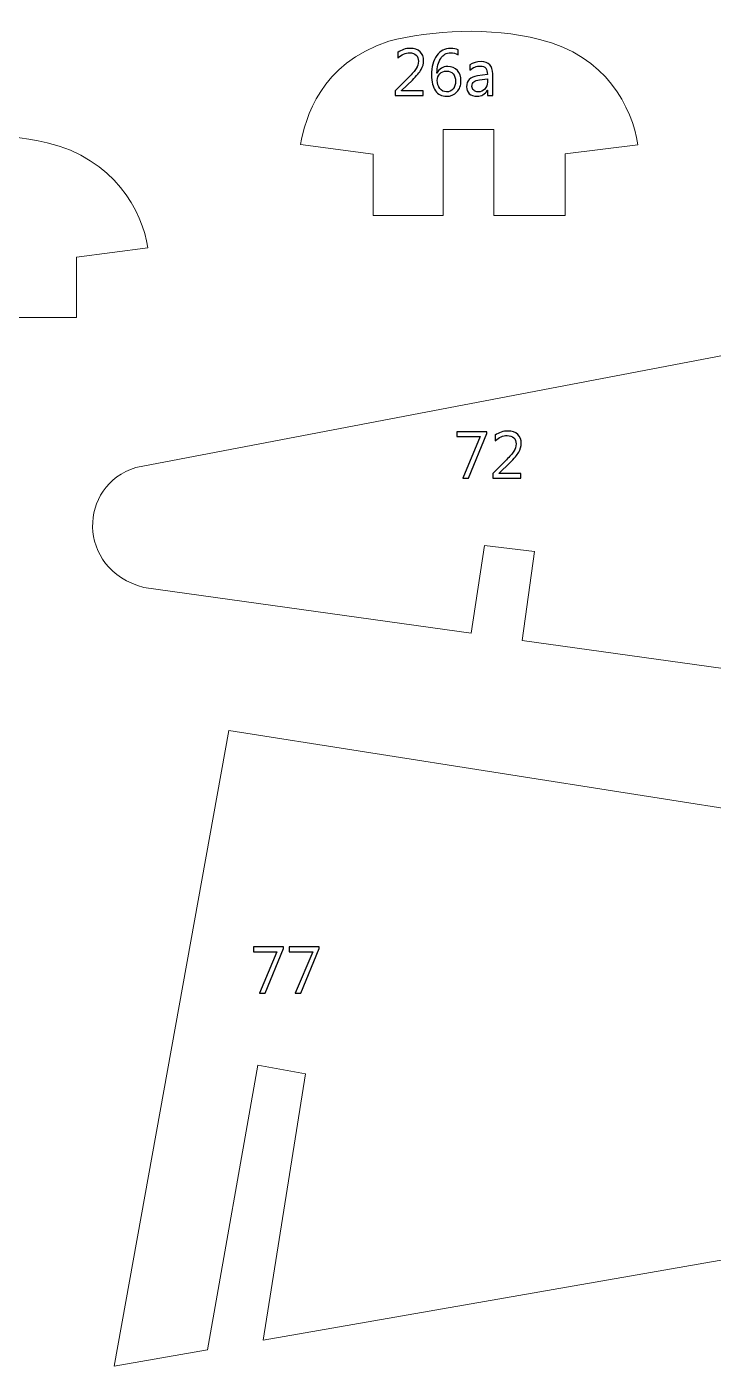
# Model space of a CAD drawing. Header units: centimetres. Extents: x -196 to 200, y -267 to 229.
# Drawn here: x -44.3 to -0.1, y -266.5 to -180.2 of the extents above; entities that cross this region are included whole.
import ezdxf

# ---------------------------------------------------------------- set-up
doc = ezdxf.new("R2010")
doc.units = ezdxf.units.CM
doc.header["$MEASUREMENT"] = 0
doc.layers.add('Camada 1', color=7, linetype='Continuous')
doc.layers.add('Camada 2', color=20, linetype='Continuous')

msp = doc.modelspace()

# ---------------------------------------------------------------- linework, layer by layer
at = {"layer": 'Camada 1', "lineweight": 9}
for points in [[(-17.448, -186.833), (-17.448, -186.833), (-14.177, -186.833), (-14.177, -186.833), (-14.177, -186.833), (-14.177, -186.833), (-14.18, -192.372), (-14.18, -192.372), (-14.18, -192.372), (-14.18, -192.372), (-9.596, -192.371), (-9.596, -192.371), (-9.596, -192.371), (-9.596, -192.371), (-9.593, -188.405), (-9.593, -188.405), (-9.593, -188.405), (-9.593, -188.405), (-4.907, -187.805), (-4.907, -187.805), (-4.907, -187.805), (-5.278, -185.411), (-6.933, -182.061), (-11.241, -181.025), (-11.241, -181.025), (-14.415, -180.206), (-18.162, -180.418), (-20.951, -181.139), (-20.951, -181.139), (-25.374, -182.569), (-26.319, -186.122), (-26.622, -187.789), (-26.622, -187.789), (-26.622, -187.789), (-21.96, -188.426), (-21.96, -188.426), (-21.96, -188.426), (-21.96, -188.426), (-21.959, -192.364), (-21.959, -192.364), (-21.959, -192.364), (-21.959, -192.364), (-17.448, -192.372), (-17.448, -192.372), (-17.448, -192.372), (-17.448, -192.372), (-17.448, -186.833), (-17.448, -186.833)], [(-48.916, -193.403), (-48.916, -193.403), (-45.645, -193.403), (-45.645, -193.403), (-45.645, -193.403), (-45.645, -193.403), (-45.647, -198.942), (-45.647, -198.942), (-45.647, -198.942), (-45.647, -198.942), (-41.063, -198.941), (-41.063, -198.941), (-41.063, -198.941), (-41.063, -198.941), (-41.06, -195.056), (-41.06, -195.056), (-41.06, -195.056), (-41.06, -195.056), (-36.455, -194.456), (-36.455, -194.456), (-36.455, -194.456), (-36.826, -192.061), (-38.642, -188.712), (-42.95, -187.676), (-42.95, -187.676), (-46.059, -186.986), (-49.387, -187.069), (-52.176, -187.79), (-52.176, -187.79), (-56.599, -189.22), (-57.705, -192.692), (-58.009, -194.36), (-58.009, -194.36), (-58.009, -194.36), (-53.427, -194.996), (-53.427, -194.996), (-53.427, -194.996), (-53.427, -194.996), (-53.427, -198.934), (-53.427, -198.934), (-53.427, -198.934), (-53.427, -198.934), (-48.915, -198.942), (-48.915, -198.942), (-48.915, -198.942), (-48.915, -198.942), (-48.916, -193.403), (-48.916, -193.403)], [(58.276, -190.381), (58.276, -190.381), (67.104, -230.847), (67.104, -230.847), (67.104, -230.847), (67.104, -230.847), (61.064, -229.999), (61.064, -229.999), (61.064, -229.999), (61.064, -229.999), (57.178, -211.882), (57.178, -211.882), (57.178, -211.882), (57.178, -211.882), (54.113, -212.531), (54.113, -212.531), (54.113, -212.531), (54.113, -212.531), (57.453, -229.495), (57.453, -229.495), (57.453, -229.495), (57.453, -229.495), (-12.355, -219.753), (-12.355, -219.753), (-12.355, -219.753), (-12.355, -219.753), (-11.562, -214.027), (-11.562, -214.027), (-11.562, -214.027), (-11.562, -214.027), (-14.783, -213.643), (-14.783, -213.643), (-14.783, -213.643), (-14.783, -213.643), (-15.642, -219.294), (-15.642, -219.294), (-15.642, -219.294), (-15.642, -219.294), (-36.729, -216.351), (-36.729, -216.351), (-36.729, -216.351), (-41.125, -215.139), (-40.944, -209.743), (-37.236, -208.614), (-37.236, -208.614), (-37.236, -208.614), (58.276, -190.381), (58.276, -190.381)], [(-31.251, -225.568), (-31.251, -225.568), (-38.638, -266.537), (-38.638, -266.537), (-38.638, -266.537), (-38.638, -266.537), (-32.631, -265.483), (-32.631, -265.483), (-32.631, -265.483), (-32.631, -265.483), (-29.39, -247.142), (-29.39, -247.142), (-29.39, -247.142), (-29.39, -247.142), (-26.303, -247.692), (-26.303, -247.692), (-26.303, -247.692), (-26.303, -247.692), (-29.04, -264.856), (-29.04, -264.856), (-29.04, -264.856), (-29.04, -264.856), (40.387, -252.727), (40.387, -252.727), (40.387, -252.727), (40.387, -252.727), (39.392, -246.999), (39.392, -246.999), (39.392, -246.999), (39.392, -246.999), (42.597, -246.505), (42.597, -246.505), (42.597, -246.505), (42.597, -246.505), (43.656, -252.156), (43.656, -252.156), (43.656, -252.156), (43.656, -252.156), (64.628, -248.492), (64.628, -248.492), (64.628, -248.492), (68.979, -247.128), (68.606, -241.71), (64.86, -240.698), (64.86, -240.698), (64.86, -240.698), (-31.251, -225.568), (-31.251, -225.568)]]:
    msp.add_open_spline(points, degree=3, knots=[0, 0, 0, 0, 0.076923, 0.076923, 0.076923, 0.076923, 0.153846, 0.153846, 0.153846, 0.153846, 0.230769, 0.230769, 0.230769, 0.230769, 0.307692, 0.307692, 0.307692, 0.307692, 0.384615, 0.384615, 0.384615, 0.384615, 0.461538, 0.461538, 0.461538, 0.461538, 0.538462, 0.538462, 0.538462, 0.538462, 0.615385, 0.615385, 0.615385, 0.615385, 0.692308, 0.692308, 0.692308, 0.692308, 0.769231, 0.769231, 0.769231, 0.769231, 0.846154, 0.846154, 0.846154, 0.846154, 1, 1, 1, 1], dxfattribs=at)
at = {"layer": 'Camada 2'}
for points, knots in [([(-18.726, -184.635), (-18.726, -184.635), (-20.527, -184.635), (-20.527, -184.635), (-20.527, -184.635), (-20.527, -184.635), (-20.527, -184.332), (-20.527, -184.332), (-20.527, -184.332), (-20.527, -184.332), (-19.656, -183.458), (-19.656, -183.458), (-19.656, -183.458), (-19.433, -183.236), (-19.275, -183.051), (-19.18, -182.903), (-19.18, -182.903), (-19.085, -182.755), (-19.037, -182.596), (-19.037, -182.428), (-19.037, -182.428), (-19.037, -182.256), (-19.086, -182.122), (-19.185, -182.028), (-19.185, -182.028), (-19.284, -181.933), (-19.424, -181.886), (-19.606, -181.886), (-19.606, -181.886), (-19.873, -181.886), (-20.128, -182), (-20.373, -182.228), (-20.373, -182.228), (-20.373, -182.228), (-20.373, -181.869), (-20.373, -181.869), (-20.373, -181.869), (-20.14, -181.687), (-19.868, -181.596), (-19.559, -181.596), (-19.559, -181.596), (-19.292, -181.596), (-19.082, -181.669), (-18.929, -181.813), (-18.929, -181.813), (-18.776, -181.957), (-18.7, -182.152), (-18.7, -182.395), (-18.7, -182.395), (-18.7, -182.586), (-18.753, -182.774), (-18.859, -182.957), (-18.859, -182.957), (-18.964, -183.14), (-19.154, -183.367), (-19.428, -183.638), (-19.428, -183.638), (-19.428, -183.638), (-20.117, -184.319), (-20.117, -184.319), (-20.117, -184.319), (-20.117, -184.319), (-20.117, -184.328), (-20.117, -184.328), (-20.117, -184.328), (-20.117, -184.328), (-18.726, -184.328), (-18.726, -184.328), (-18.726, -184.328), (-18.726, -184.328), (-18.726, -184.635), (-18.726, -184.635)], [0, 0, 0, 0, 0.052632, 0.052632, 0.052632, 0.052632, 0.105263, 0.105263, 0.105263, 0.105263, 0.157895, 0.157895, 0.157895, 0.157895, 0.210526, 0.210526, 0.210526, 0.210526, 0.263158, 0.263158, 0.263158, 0.263158, 0.315789, 0.315789, 0.315789, 0.315789, 0.368421, 0.368421, 0.368421, 0.368421, 0.421053, 0.421053, 0.421053, 0.421053, 0.473684, 0.473684, 0.473684, 0.473684, 0.526316, 0.526316, 0.526316, 0.526316, 0.578947, 0.578947, 0.578947, 0.578947, 0.631579, 0.631579, 0.631579, 0.631579, 0.684211, 0.684211, 0.684211, 0.684211, 0.736842, 0.736842, 0.736842, 0.736842, 0.789474, 0.789474, 0.789474, 0.789474, 0.842105, 0.842105, 0.842105, 0.842105, 0.894737, 0.894737, 0.894737, 0.894737, 1, 1, 1, 1]), ([(-16.481, -181.682), (-16.481, -181.682), (-16.481, -182.005), (-16.481, -182.005), (-16.481, -182.005), (-16.635, -181.926), (-16.797, -181.886), (-16.968, -181.886), (-16.968, -181.886), (-17.233, -181.886), (-17.445, -182.004), (-17.604, -182.241), (-17.604, -182.241), (-17.762, -182.477), (-17.842, -182.793), (-17.842, -183.189), (-17.842, -183.189), (-17.842, -183.189), (-17.834, -183.189), (-17.834, -183.189), (-17.834, -183.189), (-17.695, -182.907), (-17.467, -182.766), (-17.151, -182.766), (-17.151, -182.766), (-16.89, -182.766), (-16.683, -182.849), (-16.528, -183.017), (-16.528, -183.017), (-16.374, -183.184), (-16.297, -183.409), (-16.297, -183.69), (-16.297, -183.69), (-16.297, -183.983), (-16.385, -184.222), (-16.562, -184.408), (-16.562, -184.408), (-16.738, -184.594), (-16.962, -184.686), (-17.234, -184.686), (-17.234, -184.686), (-17.534, -184.686), (-17.77, -184.567), (-17.94, -184.328), (-17.94, -184.328), (-18.111, -184.089), (-18.196, -183.753), (-18.196, -183.32), (-18.196, -183.32), (-18.196, -182.796), (-18.085, -182.378), (-17.861, -182.066), (-17.861, -182.066), (-17.638, -181.753), (-17.343, -181.596), (-16.976, -181.596), (-16.976, -181.596), (-16.768, -181.596), (-16.603, -181.625), (-16.481, -181.682)], [0, 0, 0, 0, 0.0625, 0.0625, 0.0625, 0.0625, 0.125, 0.125, 0.125, 0.125, 0.1875, 0.1875, 0.1875, 0.1875, 0.25, 0.25, 0.25, 0.25, 0.3125, 0.3125, 0.3125, 0.3125, 0.375, 0.375, 0.375, 0.375, 0.4375, 0.4375, 0.4375, 0.4375, 0.5, 0.5, 0.5, 0.5, 0.5625, 0.5625, 0.5625, 0.5625, 0.625, 0.625, 0.625, 0.625, 0.6875, 0.6875, 0.6875, 0.6875, 0.75, 0.75, 0.75, 0.75, 0.8125, 0.8125, 0.8125, 0.8125, 0.875, 0.875, 0.875, 0.875, 1, 1, 1, 1]), ([(-14.253, -184.635), (-14.253, -184.635), (-14.594, -184.635), (-14.594, -184.635), (-14.594, -184.635), (-14.594, -184.635), (-14.594, -184.301), (-14.594, -184.301), (-14.594, -184.301), (-14.594, -184.301), (-14.603, -184.301), (-14.603, -184.301), (-14.603, -184.301), (-14.752, -184.558), (-14.97, -184.686), (-15.259, -184.686), (-15.259, -184.686), (-15.472, -184.686), (-15.639, -184.63), (-15.759, -184.517), (-15.759, -184.517), (-15.879, -184.404), (-15.939, -184.255), (-15.939, -184.069), (-15.939, -184.069), (-15.939, -183.67), (-15.704, -183.437), (-15.234, -183.372), (-15.234, -183.372), (-15.234, -183.372), (-14.594, -183.282), (-14.594, -183.282), (-14.594, -183.282), (-14.594, -182.918), (-14.741, -182.736), (-15.034, -182.736), (-15.034, -182.736), (-15.291, -182.736), (-15.523, -182.824), (-15.73, -183), (-15.73, -183), (-15.73, -183), (-15.73, -182.65), (-15.73, -182.65), (-15.73, -182.65), (-15.52, -182.517), (-15.279, -182.45), (-15.005, -182.45), (-15.005, -182.45), (-14.503, -182.45), (-14.253, -182.715), (-14.253, -183.246), (-14.253, -183.246), (-14.253, -183.246), (-14.253, -184.635), (-14.253, -184.635)], [0, 0, 0, 0, 0.066667, 0.066667, 0.066667, 0.066667, 0.133333, 0.133333, 0.133333, 0.133333, 0.2, 0.2, 0.2, 0.2, 0.266667, 0.266667, 0.266667, 0.266667, 0.333333, 0.333333, 0.333333, 0.333333, 0.4, 0.4, 0.4, 0.4, 0.466667, 0.466667, 0.466667, 0.466667, 0.533333, 0.533333, 0.533333, 0.533333, 0.6, 0.6, 0.6, 0.6, 0.666667, 0.666667, 0.666667, 0.666667, 0.733333, 0.733333, 0.733333, 0.733333, 0.8, 0.8, 0.8, 0.8, 0.866667, 0.866667, 0.866667, 0.866667, 1, 1, 1, 1]), ([(-17.227, -183.056), (-17.403, -183.056), (-17.546, -183.116), (-17.656, -183.235), (-17.656, -183.235), (-17.766, -183.355), (-17.821, -183.496), (-17.821, -183.659), (-17.821, -183.659), (-17.821, -183.864), (-17.766, -184.038), (-17.657, -184.183), (-17.657, -184.183), (-17.548, -184.328), (-17.403, -184.4), (-17.223, -184.4), (-17.223, -184.4), (-17.05, -184.4), (-16.911, -184.337), (-16.806, -184.211), (-16.806, -184.211), (-16.7, -184.085), (-16.647, -183.926), (-16.647, -183.732), (-16.647, -183.732), (-16.647, -183.52), (-16.698, -183.355), (-16.799, -183.235), (-16.799, -183.235), (-16.901, -183.116), (-17.043, -183.056), (-17.227, -183.056)], [0, 0, 0, 0, 0.111111, 0.111111, 0.111111, 0.111111, 0.222222, 0.222222, 0.222222, 0.222222, 0.333333, 0.333333, 0.333333, 0.333333, 0.444444, 0.444444, 0.444444, 0.444444, 0.555556, 0.555556, 0.555556, 0.555556, 0.666667, 0.666667, 0.666667, 0.666667, 0.777778, 0.777778, 0.777778, 0.777778, 1, 1, 1, 1]), ([(-14.594, -183.555), (-14.594, -183.555), (-15.109, -183.626), (-15.109, -183.626), (-15.109, -183.626), (-15.268, -183.648), (-15.387, -183.688), (-15.468, -183.744), (-15.468, -183.744), (-15.548, -183.801), (-15.589, -183.901), (-15.589, -184.044), (-15.589, -184.044), (-15.589, -184.149), (-15.552, -184.234), (-15.477, -184.301), (-15.477, -184.301), (-15.403, -184.367), (-15.304, -184.4), (-15.18, -184.4), (-15.18, -184.4), (-15.01, -184.4), (-14.87, -184.34), (-14.76, -184.222), (-14.76, -184.222), (-14.65, -184.102), (-14.594, -183.951), (-14.594, -183.768), (-14.594, -183.768), (-14.594, -183.768), (-14.594, -183.555), (-14.594, -183.555)], [0, 0, 0, 0, 0.111111, 0.111111, 0.111111, 0.111111, 0.222222, 0.222222, 0.222222, 0.222222, 0.333333, 0.333333, 0.333333, 0.333333, 0.444444, 0.444444, 0.444444, 0.444444, 0.555556, 0.555556, 0.555556, 0.555556, 0.666667, 0.666667, 0.666667, 0.666667, 0.777778, 0.777778, 0.777778, 0.777778, 1, 1, 1, 1]), ([(-14.639, -206.42), (-14.639, -206.42), (-15.821, -209.3), (-15.821, -209.3), (-15.821, -209.3), (-15.821, -209.3), (-16.175, -209.3), (-16.175, -209.3), (-16.175, -209.3), (-16.175, -209.3), (-15.057, -206.619), (-15.057, -206.619), (-15.057, -206.619), (-15.057, -206.619), (-16.564, -206.619), (-16.564, -206.619), (-16.564, -206.619), (-16.564, -206.619), (-16.564, -206.312), (-16.564, -206.312), (-16.564, -206.312), (-16.564, -206.312), (-14.639, -206.312), (-14.639, -206.312), (-14.639, -206.312), (-14.639, -206.312), (-14.639, -206.42), (-14.639, -206.42)], [0, 0, 0, 0, 0.125, 0.125, 0.125, 0.125, 0.25, 0.25, 0.25, 0.25, 0.375, 0.375, 0.375, 0.375, 0.5, 0.5, 0.5, 0.5, 0.625, 0.625, 0.625, 0.625, 0.75, 0.75, 0.75, 0.75, 1, 1, 1, 1]), ([(-12.441, -209.3), (-12.441, -209.3), (-14.242, -209.3), (-14.242, -209.3), (-14.242, -209.3), (-14.242, -209.3), (-14.242, -208.997), (-14.242, -208.997), (-14.242, -208.997), (-14.242, -208.997), (-13.371, -208.123), (-13.371, -208.123), (-13.371, -208.123), (-13.149, -207.901), (-12.99, -207.716), (-12.895, -207.568), (-12.895, -207.568), (-12.8, -207.42), (-12.752, -207.261), (-12.752, -207.093), (-12.752, -207.093), (-12.752, -206.921), (-12.802, -206.787), (-12.9, -206.693), (-12.9, -206.693), (-12.999, -206.598), (-13.139, -206.551), (-13.321, -206.551), (-13.321, -206.551), (-13.588, -206.551), (-13.844, -206.665), (-14.088, -206.893), (-14.088, -206.893), (-14.088, -206.893), (-14.088, -206.534), (-14.088, -206.534), (-14.088, -206.534), (-13.855, -206.352), (-13.583, -206.261), (-13.274, -206.261), (-13.274, -206.261), (-13.007, -206.261), (-12.797, -206.334), (-12.644, -206.478), (-12.644, -206.478), (-12.491, -206.622), (-12.415, -206.817), (-12.415, -207.06), (-12.415, -207.06), (-12.415, -207.251), (-12.468, -207.439), (-12.574, -207.622), (-12.574, -207.622), (-12.679, -207.805), (-12.869, -208.031), (-13.143, -208.302), (-13.143, -208.302), (-13.143, -208.302), (-13.832, -208.984), (-13.832, -208.984), (-13.832, -208.984), (-13.832, -208.984), (-13.832, -208.992), (-13.832, -208.992), (-13.832, -208.992), (-13.832, -208.992), (-12.441, -208.992), (-12.441, -208.992), (-12.441, -208.992), (-12.441, -208.992), (-12.441, -209.3), (-12.441, -209.3)], [0, 0, 0, 0, 0.052632, 0.052632, 0.052632, 0.052632, 0.105263, 0.105263, 0.105263, 0.105263, 0.157895, 0.157895, 0.157895, 0.157895, 0.210526, 0.210526, 0.210526, 0.210526, 0.263158, 0.263158, 0.263158, 0.263158, 0.315789, 0.315789, 0.315789, 0.315789, 0.368421, 0.368421, 0.368421, 0.368421, 0.421053, 0.421053, 0.421053, 0.421053, 0.473684, 0.473684, 0.473684, 0.473684, 0.526316, 0.526316, 0.526316, 0.526316, 0.578947, 0.578947, 0.578947, 0.578947, 0.631579, 0.631579, 0.631579, 0.631579, 0.684211, 0.684211, 0.684211, 0.684211, 0.736842, 0.736842, 0.736842, 0.736842, 0.789474, 0.789474, 0.789474, 0.789474, 0.842105, 0.842105, 0.842105, 0.842105, 0.894737, 0.894737, 0.894737, 0.894737, 1, 1, 1, 1]), ([(-27.73, -239.622), (-27.73, -239.622), (-28.912, -242.502), (-28.912, -242.502), (-28.912, -242.502), (-28.912, -242.502), (-29.267, -242.502), (-29.267, -242.502), (-29.267, -242.502), (-29.267, -242.502), (-28.148, -239.822), (-28.148, -239.822), (-28.148, -239.822), (-28.148, -239.822), (-29.655, -239.822), (-29.655, -239.822), (-29.655, -239.822), (-29.655, -239.822), (-29.655, -239.515), (-29.655, -239.515), (-29.655, -239.515), (-29.655, -239.515), (-27.73, -239.515), (-27.73, -239.515), (-27.73, -239.515), (-27.73, -239.515), (-27.73, -239.622), (-27.73, -239.622)], [0, 0, 0, 0, 0.125, 0.125, 0.125, 0.125, 0.25, 0.25, 0.25, 0.25, 0.375, 0.375, 0.375, 0.375, 0.5, 0.5, 0.5, 0.5, 0.625, 0.625, 0.625, 0.625, 0.75, 0.75, 0.75, 0.75, 1, 1, 1, 1]), ([(-25.43, -239.622), (-25.43, -239.622), (-26.612, -242.502), (-26.612, -242.502), (-26.612, -242.502), (-26.612, -242.502), (-26.966, -242.502), (-26.966, -242.502), (-26.966, -242.502), (-26.966, -242.502), (-25.848, -239.822), (-25.848, -239.822), (-25.848, -239.822), (-25.848, -239.822), (-27.355, -239.822), (-27.355, -239.822), (-27.355, -239.822), (-27.355, -239.822), (-27.355, -239.515), (-27.355, -239.515), (-27.355, -239.515), (-27.355, -239.515), (-25.43, -239.515), (-25.43, -239.515), (-25.43, -239.515), (-25.43, -239.515), (-25.43, -239.622), (-25.43, -239.622)], [0, 0, 0, 0, 0.125, 0.125, 0.125, 0.125, 0.25, 0.25, 0.25, 0.25, 0.375, 0.375, 0.375, 0.375, 0.5, 0.5, 0.5, 0.5, 0.625, 0.625, 0.625, 0.625, 0.75, 0.75, 0.75, 0.75, 1, 1, 1, 1])]:
    msp.add_open_spline(points, degree=3, knots=knots, dxfattribs=at)
at = {"layer": 'Camada 2', "lineweight": 9}
for points, knots in [([(-18.726, -184.635), (-18.726, -184.635), (-20.527, -184.635), (-20.527, -184.635), (-20.527, -184.635), (-20.527, -184.635), (-20.527, -184.332), (-20.527, -184.332), (-20.527, -184.332), (-20.527, -184.332), (-19.656, -183.458), (-19.656, -183.458), (-19.656, -183.458), (-19.433, -183.236), (-19.275, -183.051), (-19.18, -182.903), (-19.18, -182.903), (-19.085, -182.755), (-19.037, -182.596), (-19.037, -182.428), (-19.037, -182.428), (-19.037, -182.256), (-19.086, -182.122), (-19.185, -182.028), (-19.185, -182.028), (-19.284, -181.933), (-19.424, -181.886), (-19.606, -181.886), (-19.606, -181.886), (-19.873, -181.886), (-20.128, -182), (-20.373, -182.228), (-20.373, -182.228), (-20.373, -182.228), (-20.373, -181.869), (-20.373, -181.869), (-20.373, -181.869), (-20.14, -181.687), (-19.868, -181.596), (-19.559, -181.596), (-19.559, -181.596), (-19.292, -181.596), (-19.082, -181.669), (-18.929, -181.813), (-18.929, -181.813), (-18.776, -181.957), (-18.7, -182.152), (-18.7, -182.395), (-18.7, -182.395), (-18.7, -182.586), (-18.753, -182.774), (-18.859, -182.957), (-18.859, -182.957), (-18.964, -183.14), (-19.154, -183.367), (-19.428, -183.638), (-19.428, -183.638), (-19.428, -183.638), (-20.117, -184.319), (-20.117, -184.319), (-20.117, -184.319), (-20.117, -184.319), (-20.117, -184.328), (-20.117, -184.328), (-20.117, -184.328), (-20.117, -184.328), (-18.726, -184.328), (-18.726, -184.328), (-18.726, -184.328), (-18.726, -184.328), (-18.726, -184.635), (-18.726, -184.635)], [0, 0, 0, 0, 0.052632, 0.052632, 0.052632, 0.052632, 0.105263, 0.105263, 0.105263, 0.105263, 0.157895, 0.157895, 0.157895, 0.157895, 0.210526, 0.210526, 0.210526, 0.210526, 0.263158, 0.263158, 0.263158, 0.263158, 0.315789, 0.315789, 0.315789, 0.315789, 0.368421, 0.368421, 0.368421, 0.368421, 0.421053, 0.421053, 0.421053, 0.421053, 0.473684, 0.473684, 0.473684, 0.473684, 0.526316, 0.526316, 0.526316, 0.526316, 0.578947, 0.578947, 0.578947, 0.578947, 0.631579, 0.631579, 0.631579, 0.631579, 0.684211, 0.684211, 0.684211, 0.684211, 0.736842, 0.736842, 0.736842, 0.736842, 0.789474, 0.789474, 0.789474, 0.789474, 0.842105, 0.842105, 0.842105, 0.842105, 0.894737, 0.894737, 0.894737, 0.894737, 1, 1, 1, 1]), ([(-16.481, -181.682), (-16.481, -181.682), (-16.481, -182.005), (-16.481, -182.005), (-16.481, -182.005), (-16.635, -181.926), (-16.797, -181.886), (-16.968, -181.886), (-16.968, -181.886), (-17.233, -181.886), (-17.445, -182.004), (-17.604, -182.241), (-17.604, -182.241), (-17.762, -182.477), (-17.842, -182.793), (-17.842, -183.189), (-17.842, -183.189), (-17.842, -183.189), (-17.834, -183.189), (-17.834, -183.189), (-17.834, -183.189), (-17.695, -182.907), (-17.467, -182.766), (-17.151, -182.766), (-17.151, -182.766), (-16.89, -182.766), (-16.683, -182.849), (-16.528, -183.017), (-16.528, -183.017), (-16.374, -183.184), (-16.297, -183.409), (-16.297, -183.69), (-16.297, -183.69), (-16.297, -183.983), (-16.385, -184.222), (-16.562, -184.408), (-16.562, -184.408), (-16.738, -184.594), (-16.962, -184.686), (-17.234, -184.686), (-17.234, -184.686), (-17.534, -184.686), (-17.77, -184.567), (-17.94, -184.328), (-17.94, -184.328), (-18.111, -184.089), (-18.196, -183.753), (-18.196, -183.32), (-18.196, -183.32), (-18.196, -182.796), (-18.085, -182.378), (-17.861, -182.066), (-17.861, -182.066), (-17.638, -181.753), (-17.343, -181.596), (-16.976, -181.596), (-16.976, -181.596), (-16.768, -181.596), (-16.603, -181.625), (-16.481, -181.682)], [0, 0, 0, 0, 0.0625, 0.0625, 0.0625, 0.0625, 0.125, 0.125, 0.125, 0.125, 0.1875, 0.1875, 0.1875, 0.1875, 0.25, 0.25, 0.25, 0.25, 0.3125, 0.3125, 0.3125, 0.3125, 0.375, 0.375, 0.375, 0.375, 0.4375, 0.4375, 0.4375, 0.4375, 0.5, 0.5, 0.5, 0.5, 0.5625, 0.5625, 0.5625, 0.5625, 0.625, 0.625, 0.625, 0.625, 0.6875, 0.6875, 0.6875, 0.6875, 0.75, 0.75, 0.75, 0.75, 0.8125, 0.8125, 0.8125, 0.8125, 0.875, 0.875, 0.875, 0.875, 1, 1, 1, 1]), ([(-14.253, -184.635), (-14.253, -184.635), (-14.594, -184.635), (-14.594, -184.635), (-14.594, -184.635), (-14.594, -184.635), (-14.594, -184.301), (-14.594, -184.301), (-14.594, -184.301), (-14.594, -184.301), (-14.603, -184.301), (-14.603, -184.301), (-14.603, -184.301), (-14.752, -184.558), (-14.97, -184.686), (-15.259, -184.686), (-15.259, -184.686), (-15.472, -184.686), (-15.639, -184.63), (-15.759, -184.517), (-15.759, -184.517), (-15.879, -184.404), (-15.939, -184.255), (-15.939, -184.069), (-15.939, -184.069), (-15.939, -183.67), (-15.704, -183.437), (-15.234, -183.372), (-15.234, -183.372), (-15.234, -183.372), (-14.594, -183.282), (-14.594, -183.282), (-14.594, -183.282), (-14.594, -182.918), (-14.741, -182.736), (-15.034, -182.736), (-15.034, -182.736), (-15.291, -182.736), (-15.523, -182.824), (-15.73, -183), (-15.73, -183), (-15.73, -183), (-15.73, -182.65), (-15.73, -182.65), (-15.73, -182.65), (-15.52, -182.517), (-15.279, -182.45), (-15.005, -182.45), (-15.005, -182.45), (-14.503, -182.45), (-14.253, -182.715), (-14.253, -183.246), (-14.253, -183.246), (-14.253, -183.246), (-14.253, -184.635), (-14.253, -184.635)], [0, 0, 0, 0, 0.066667, 0.066667, 0.066667, 0.066667, 0.133333, 0.133333, 0.133333, 0.133333, 0.2, 0.2, 0.2, 0.2, 0.266667, 0.266667, 0.266667, 0.266667, 0.333333, 0.333333, 0.333333, 0.333333, 0.4, 0.4, 0.4, 0.4, 0.466667, 0.466667, 0.466667, 0.466667, 0.533333, 0.533333, 0.533333, 0.533333, 0.6, 0.6, 0.6, 0.6, 0.666667, 0.666667, 0.666667, 0.666667, 0.733333, 0.733333, 0.733333, 0.733333, 0.8, 0.8, 0.8, 0.8, 0.866667, 0.866667, 0.866667, 0.866667, 1, 1, 1, 1]), ([(-17.227, -183.056), (-17.403, -183.056), (-17.546, -183.116), (-17.656, -183.235), (-17.656, -183.235), (-17.766, -183.355), (-17.821, -183.496), (-17.821, -183.659), (-17.821, -183.659), (-17.821, -183.864), (-17.766, -184.038), (-17.657, -184.183), (-17.657, -184.183), (-17.548, -184.328), (-17.403, -184.4), (-17.223, -184.4), (-17.223, -184.4), (-17.05, -184.4), (-16.911, -184.337), (-16.806, -184.211), (-16.806, -184.211), (-16.7, -184.085), (-16.647, -183.926), (-16.647, -183.732), (-16.647, -183.732), (-16.647, -183.52), (-16.698, -183.355), (-16.799, -183.235), (-16.799, -183.235), (-16.901, -183.116), (-17.043, -183.056), (-17.227, -183.056)], [0, 0, 0, 0, 0.111111, 0.111111, 0.111111, 0.111111, 0.222222, 0.222222, 0.222222, 0.222222, 0.333333, 0.333333, 0.333333, 0.333333, 0.444444, 0.444444, 0.444444, 0.444444, 0.555556, 0.555556, 0.555556, 0.555556, 0.666667, 0.666667, 0.666667, 0.666667, 0.777778, 0.777778, 0.777778, 0.777778, 1, 1, 1, 1]), ([(-14.594, -183.555), (-14.594, -183.555), (-15.109, -183.626), (-15.109, -183.626), (-15.109, -183.626), (-15.268, -183.648), (-15.387, -183.688), (-15.468, -183.744), (-15.468, -183.744), (-15.548, -183.801), (-15.589, -183.901), (-15.589, -184.044), (-15.589, -184.044), (-15.589, -184.149), (-15.552, -184.234), (-15.477, -184.301), (-15.477, -184.301), (-15.403, -184.367), (-15.304, -184.4), (-15.18, -184.4), (-15.18, -184.4), (-15.01, -184.4), (-14.87, -184.34), (-14.76, -184.222), (-14.76, -184.222), (-14.65, -184.102), (-14.594, -183.951), (-14.594, -183.768), (-14.594, -183.768), (-14.594, -183.768), (-14.594, -183.555), (-14.594, -183.555)], [0, 0, 0, 0, 0.111111, 0.111111, 0.111111, 0.111111, 0.222222, 0.222222, 0.222222, 0.222222, 0.333333, 0.333333, 0.333333, 0.333333, 0.444444, 0.444444, 0.444444, 0.444444, 0.555556, 0.555556, 0.555556, 0.555556, 0.666667, 0.666667, 0.666667, 0.666667, 0.777778, 0.777778, 0.777778, 0.777778, 1, 1, 1, 1]), ([(-14.639, -206.42), (-14.639, -206.42), (-15.821, -209.3), (-15.821, -209.3), (-15.821, -209.3), (-15.821, -209.3), (-16.175, -209.3), (-16.175, -209.3), (-16.175, -209.3), (-16.175, -209.3), (-15.057, -206.619), (-15.057, -206.619), (-15.057, -206.619), (-15.057, -206.619), (-16.564, -206.619), (-16.564, -206.619), (-16.564, -206.619), (-16.564, -206.619), (-16.564, -206.312), (-16.564, -206.312), (-16.564, -206.312), (-16.564, -206.312), (-14.639, -206.312), (-14.639, -206.312), (-14.639, -206.312), (-14.639, -206.312), (-14.639, -206.42), (-14.639, -206.42)], [0, 0, 0, 0, 0.125, 0.125, 0.125, 0.125, 0.25, 0.25, 0.25, 0.25, 0.375, 0.375, 0.375, 0.375, 0.5, 0.5, 0.5, 0.5, 0.625, 0.625, 0.625, 0.625, 0.75, 0.75, 0.75, 0.75, 1, 1, 1, 1]), ([(-12.441, -209.3), (-12.441, -209.3), (-14.242, -209.3), (-14.242, -209.3), (-14.242, -209.3), (-14.242, -209.3), (-14.242, -208.997), (-14.242, -208.997), (-14.242, -208.997), (-14.242, -208.997), (-13.371, -208.123), (-13.371, -208.123), (-13.371, -208.123), (-13.149, -207.901), (-12.99, -207.716), (-12.895, -207.568), (-12.895, -207.568), (-12.8, -207.42), (-12.752, -207.261), (-12.752, -207.093), (-12.752, -207.093), (-12.752, -206.921), (-12.802, -206.787), (-12.9, -206.693), (-12.9, -206.693), (-12.999, -206.598), (-13.139, -206.551), (-13.321, -206.551), (-13.321, -206.551), (-13.588, -206.551), (-13.844, -206.665), (-14.088, -206.893), (-14.088, -206.893), (-14.088, -206.893), (-14.088, -206.534), (-14.088, -206.534), (-14.088, -206.534), (-13.855, -206.352), (-13.583, -206.261), (-13.274, -206.261), (-13.274, -206.261), (-13.007, -206.261), (-12.797, -206.334), (-12.644, -206.478), (-12.644, -206.478), (-12.491, -206.622), (-12.415, -206.817), (-12.415, -207.06), (-12.415, -207.06), (-12.415, -207.251), (-12.468, -207.439), (-12.574, -207.622), (-12.574, -207.622), (-12.679, -207.805), (-12.869, -208.031), (-13.143, -208.302), (-13.143, -208.302), (-13.143, -208.302), (-13.832, -208.984), (-13.832, -208.984), (-13.832, -208.984), (-13.832, -208.984), (-13.832, -208.992), (-13.832, -208.992), (-13.832, -208.992), (-13.832, -208.992), (-12.441, -208.992), (-12.441, -208.992), (-12.441, -208.992), (-12.441, -208.992), (-12.441, -209.3), (-12.441, -209.3)], [0, 0, 0, 0, 0.052632, 0.052632, 0.052632, 0.052632, 0.105263, 0.105263, 0.105263, 0.105263, 0.157895, 0.157895, 0.157895, 0.157895, 0.210526, 0.210526, 0.210526, 0.210526, 0.263158, 0.263158, 0.263158, 0.263158, 0.315789, 0.315789, 0.315789, 0.315789, 0.368421, 0.368421, 0.368421, 0.368421, 0.421053, 0.421053, 0.421053, 0.421053, 0.473684, 0.473684, 0.473684, 0.473684, 0.526316, 0.526316, 0.526316, 0.526316, 0.578947, 0.578947, 0.578947, 0.578947, 0.631579, 0.631579, 0.631579, 0.631579, 0.684211, 0.684211, 0.684211, 0.684211, 0.736842, 0.736842, 0.736842, 0.736842, 0.789474, 0.789474, 0.789474, 0.789474, 0.842105, 0.842105, 0.842105, 0.842105, 0.894737, 0.894737, 0.894737, 0.894737, 1, 1, 1, 1]), ([(-27.73, -239.622), (-27.73, -239.622), (-28.912, -242.502), (-28.912, -242.502), (-28.912, -242.502), (-28.912, -242.502), (-29.267, -242.502), (-29.267, -242.502), (-29.267, -242.502), (-29.267, -242.502), (-28.148, -239.822), (-28.148, -239.822), (-28.148, -239.822), (-28.148, -239.822), (-29.655, -239.822), (-29.655, -239.822), (-29.655, -239.822), (-29.655, -239.822), (-29.655, -239.515), (-29.655, -239.515), (-29.655, -239.515), (-29.655, -239.515), (-27.73, -239.515), (-27.73, -239.515), (-27.73, -239.515), (-27.73, -239.515), (-27.73, -239.622), (-27.73, -239.622)], [0, 0, 0, 0, 0.125, 0.125, 0.125, 0.125, 0.25, 0.25, 0.25, 0.25, 0.375, 0.375, 0.375, 0.375, 0.5, 0.5, 0.5, 0.5, 0.625, 0.625, 0.625, 0.625, 0.75, 0.75, 0.75, 0.75, 1, 1, 1, 1]), ([(-25.43, -239.622), (-25.43, -239.622), (-26.612, -242.502), (-26.612, -242.502), (-26.612, -242.502), (-26.612, -242.502), (-26.966, -242.502), (-26.966, -242.502), (-26.966, -242.502), (-26.966, -242.502), (-25.848, -239.822), (-25.848, -239.822), (-25.848, -239.822), (-25.848, -239.822), (-27.355, -239.822), (-27.355, -239.822), (-27.355, -239.822), (-27.355, -239.822), (-27.355, -239.515), (-27.355, -239.515), (-27.355, -239.515), (-27.355, -239.515), (-25.43, -239.515), (-25.43, -239.515), (-25.43, -239.515), (-25.43, -239.515), (-25.43, -239.622), (-25.43, -239.622)], [0, 0, 0, 0, 0.125, 0.125, 0.125, 0.125, 0.25, 0.25, 0.25, 0.25, 0.375, 0.375, 0.375, 0.375, 0.5, 0.5, 0.5, 0.5, 0.625, 0.625, 0.625, 0.625, 0.75, 0.75, 0.75, 0.75, 1, 1, 1, 1])]:
    msp.add_open_spline(points, degree=3, knots=knots, dxfattribs=at)

doc.saveas('drawing.dxf')
